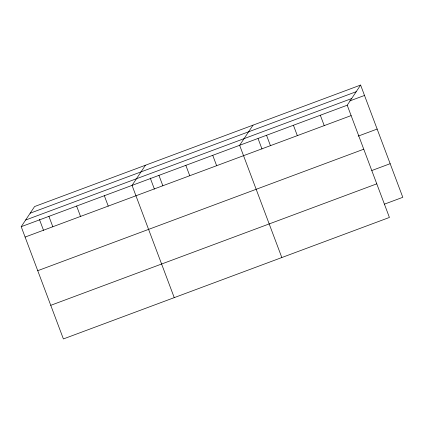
<?xml version="1.0" encoding="UTF-8"?>
<svg xmlns="http://www.w3.org/2000/svg" width="424" height="424" viewBox="0 0 424 424"><rect width="100%" height="100%" fill="white"/><g stroke="black" fill="none" stroke-linecap="round" stroke-linejoin="round"><path stroke-width="0.64" d="M360.607 85.06L347.219 105.21L389.412 217.454L63.393 338.94L21.2 226.692L34.588 206.546L360.607 85.06L402.8 197.308L384.462 204.14M145.437 165.238L132.044 185.389L174.238 297.632M253.022 125.149L239.634 145.299L281.822 257.543M30.173 213.193L356.192 91.711M25.62 220.04L351.639 98.559M349.842 100.912L364.513 95.448M21.2 226.692L347.219 105.21M25.101 237.074L351.125 115.593M358.195 136.12L377.148 129.06M37.736 270.692L363.76 149.206M371.827 170.528L390.165 163.696M50.758 305.322L376.777 183.841M320.321 115.233L324.228 125.615M293.424 125.255L297.33 135.638M266.532 135.277L270.433 145.66M258.073 138.59L261.979 148.983M212.737 155.322L216.638 165.704M185.839 165.344L189.745 175.727M158.942 175.366L162.848 185.749M150.26 178.069L154.394 189.072M104.336 195.713L108.237 206.096M76.622 206.038L80.528 216.426M48.914 216.367L52.815 226.75M39.411 219.372L43.545 230.375"/></g></svg>
